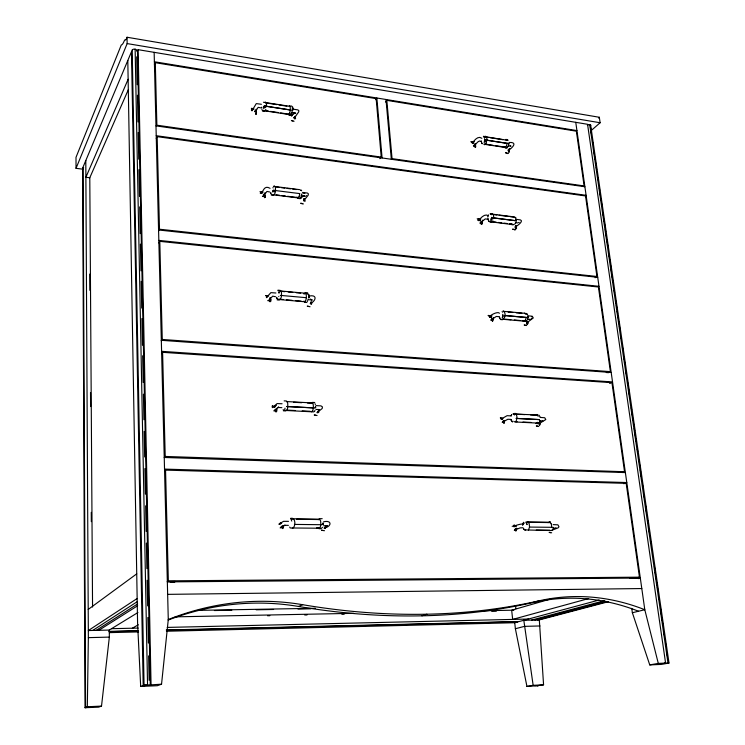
<?xml version="1.0" encoding="UTF-8"?>
<svg xmlns="http://www.w3.org/2000/svg" width="745" height="745" viewBox="0 0 745 745"><rect width="100%" height="100%" fill="white"/><g stroke="black" fill="none" stroke-linecap="round" stroke-linejoin="round"><path stroke-width="1.12" d="M137.927 612.539L109.273 630.065L109.347 637.105L101.516 706.092L98.619 707.154L84.986 707.713L87.323 706.772L88.357 637.646L85.796 160.538M290.895 519.191L293.251 518.762M300.738 190.347C300.188 188.811 302.535 191.744 301.222 190.441M269.83 300.002L269.848 299.471M301.194 196.922L300.123 197.835M516.043 528.931L515.922 530.012L516.024 528.205M492.501 319.046L492.371 320.257L492.361 318.413M308.896 297.804L308.784 295.076M515.801 228.305L515.987 225.865M527.581 322.175L527.032 323.647L527.432 321.505M527.795 322.362L527.479 324.364L527.805 322.436M263.423 102.242L289.172 106.209M315.517 407.813L315.489 406.23M315.647 407.766L315.545 406.723L315.489 407.282M323.144 524.489L323.079 522.841M515.54 228.883L516.183 226.741M322.985 523.94L323.032 523.372L322.93 524.517M516.285 220.576L515.987 219.356M528.075 317.398L527.832 316.066M516.089 220.213L516.136 219.71L516.294 220.52M503.955 421.037L503.834 422.313L503.983 421.409M527.87 316.998L527.916 316.485L527.823 317.5M294.601 117.617L294.228 118.269L298.708 111.852L298.847 110.67L297.879 109.897L293.167 109.17M127.805 60.503L137.592 623.453L140.684 686.424L157.325 685.717L161.544 684.18L168.277 619.533L154.15 52.336M484.418 141.578L484.93 139.52M524.992 529.928L551.067 530.552M270.798 193.309L270.742 192.694L270.817 193.365M282.541 526.166L282.308 527.637L282.495 526.473M325.584 527.683L325.761 526.603L324.978 528.587M277.447 299.034L276.6 297.283M482.788 220.082L482.611 220.595M481.13 222.41L481.214 221.945L479.957 223.239L485.219 218.928L487.966 219.235M284.776 409.452L285.028 408.167M539.715 425.134L539.985 423.616M527.032 322.65L527.143 322.026M474.677 144.763C474.77 146.84 478.309 138.71 481.233 141.615M325.137 527.814L325.314 526.911M265.434 106.153L291.286 110.12L264.345 105.958L263.916 107.774M263.758 108.77L264.345 105.92L266.477 106.265L265.388 107.615L264.345 105.958M273.285 190.254L274.346 191.875L275.464 190.515L273.285 190.254L272.856 192.052M289.749 112.849L290.336 109.971M317.696 412.795L317.873 411.957M294.079 117.384L293.893 117.896L294.992 116.313M515.531 226.322C512.448 229.022 522.347 223.072 521.379 220.65L520.401 219.896L516.248 219.356M499.485 317.612L499.392 316.998L499.997 318.581M540.013 416.772L538.821 414.993M299.155 196.457L299.769 193.607M278.798 296.51L278.742 296.417M301.278 196.736L301.902 193.877M511.191 420.096L511.144 419.584M306.4 297.711L305.757 300.542L304.584 301.855M502.251 317.882L502.465 316.97M281.824 526.119L280.167 527.916L285.13 525.225L284.488 525.309L288.399 525.355M294.657 118.977L294.61 117.254M312.742 410.7L313.412 407.906M314.912 410.374L314.884 410.998M508.341 150.015L508.062 150.62C512.346 147.929 518.296 141.913 508.975 142.481M515.903 529.825L516.08 529.09M275.538 409.34L273.927 410.989L278.602 407.254M320.844 524.741L320.154 527.488L318.869 528.307M321.765 527.991L322.473 527.292M264.885 193.281L264.95 192.666M269.606 299.192L269.252 300.039L272.651 296.147L275.557 296.743M513.892 224.748L489.446 221.638L491.3 221.954M256.243 109.18L254.79 111.471M264.065 196.596L264.121 195.004M308.011 299.863L308.076 299.127M486.057 143.077C486.699 140.982 487.994 137.201 485.125 136.149M507.215 143.357L506.358 146.178L504.747 147.501M487.752 216.869L488.338 214.821M508.276 146.085L508.975 143.627L484.958 139.92L484.157 142.649M263.348 195.413L263.423 194.743M515.493 223.37L516.304 220.799M502.651 316.672L502.856 315.284M525.43 320.052L526.231 317.463M527.702 318.907L527.255 320.182M527.711 318.72L527.907 317.547M522.99 524.797L523.111 524.396M511.554 414.667L511.154 415.924L511.675 414.49M317.668 411.659L317.035 412.674L322.175 408.521L322.464 406.919L320.983 405.876L316.141 405.615M515.996 421.381C517.142 418.82 517.728 415.067 514.981 413.27M539.706 422.043L540.125 420.748M310.637 302.982L310.246 303.727C316.131 300.831 317.566 294.377 309.296 296.026M522.515 525.225L523.502 522.264M523.558 523.791L523.921 522.701L523.903 523.353M264.047 106.777L263.954 107.289M553.163 528.577L553.591 527.339M481.624 143.17L482.136 143.71M503.546 421.121L502.232 422.415L507.801 419.267L511.042 419.426M491.411 214.774L490.862 214.243M488.347 220.632L488.888 221.172M308.383 294.554L307.471 293.334L307.629 293.949M539.902 424.119L539.38 425.404L539.641 424.78M83.244 169.227L76.037 168.333L127.153 43.582L127.041 37.25L599.315 117.272L600.125 122.748L591.381 130.394M492.892 220.799L491.16 222.336M499.532 317.668L499.942 318.441M527.032 314.139L527.609 314.744L526.454 313.422M132.182 50.111L144.046 685.149L150.267 684.916L137.48 51.154L138.114 49.673L587.554 124.285L665.592 663.097L663.963 663.376L669.001 663.003L590.655 125.132M128.131 79.277L85.889 177.263L89.791 177.748L128.391 89.54M515.382 529.574L514.301 530.272L520.112 527.888L523.13 527.758M512.364 421.894L511.452 420.413M154.411 64.629L155.295 62.692L376.16 98.619L381.226 157.093L379.848 158.685M515.149 530.384L515.447 529.769M290.904 518.734L319.521 519.2M156.245 138.421L157.158 136.642L585.533 195.935L596.931 276.488L595.106 277.727M515.857 218.285L514.627 217.261M273.033 187.442L273.052 187.982M278.723 407.021L278.062 407.478L281.861 407.664M491.393 218.415L491.262 218.881L491.802 217.67L515.158 220.641L492.864 217.857M515.4 223.183L514.73 224.161M502.94 421.214L502.437 421.772L504.775 420.469M325.006 527.106L324.084 528.103C332.065 526.557 332.084 519.759 323.619 521.779M515.093 227.989L515.372 227.504M491.411 219.021L490.936 220.529L491.756 217.289M158.545 230.81L159.486 229.227L157.158 136.642M480.786 223.77L481.074 223.295M158.853 242.907L159.793 241.352L598.412 286.993L610.388 371.634L608.488 372.677L606.272 372.519M300.17 198.142L300.514 197.583M265.89 109.422L264.587 111.312L262.426 110.986M275.212 411.296L275.603 410.691M289.665 113.054L288.576 114.544L290.652 114.86M291.658 113.138L292.403 110.288M291.658 113.147L290.764 114.749L291.239 113.547M290.746 114.842L291.258 114.097M269.29 301.166L269.671 300.608M293.977 112.448L291.491 116.043L292.245 115.484M289.311 105.948L291.658 106.088L292.729 107.103L292.943 110.158M161.283 340.772L162.261 339.459L159.793 241.352M161.609 353.605L162.587 352.32L611.952 382.679L624.543 471.734L622.569 472.553M548.031 522.645L550.071 521.751M375.527 99.69L376.858 98.005L382.073 157.959M299.071 196.652L297.935 197.974M300.142 198.244L300.682 197.574M300.98 198.44L303.029 195.87M303.783 199.865L304.798 198.589M385.444 102.046L386.823 100.352L576.369 131.185L584.117 185.933L392.047 158.629L386.823 100.352M293.428 114.153L293.912 113.761M507.271 147.119L506.814 147.65L507.392 147.1M503.844 316.774L504.952 315.517M278.071 290.746L306.335 293.316M514.944 229.982L516.555 228.268L516.332 226.443M304.025 294.182L305.506 292.701L307.722 292.906M307.312 301.483L307.75 300.635M472.358 143.561L474.304 141.587M473.932 145.294L475.329 143.887M162.587 352.32L165.204 456.452L164.189 457.477L625.372 472.581M507.773 153.61L509.357 152.017L509.021 149.4M318.245 519.647L319.856 518.669L322.185 518.697M486.019 143.152L484.371 144.744M164.533 471.101L165.548 470.114L626.191 483.356L639.461 577.179L635.159 578.399M506.796 147.752L508.053 146.476M508.267 149.764L509.748 148.367M526.454 320.806L525.719 321.3L526.445 320.657M480.86 218.974L478.839 220.744L479.463 220.539M274.84 406.64L276.404 405.271M311.093 403.501L312.472 402.393L314.744 402.514M493.553 317.761L491.951 318.953M311.512 411.789L312.649 410.877M314.325 411.436L313.747 411.901L283.594 410.355L283.147 409.592M325.733 526.557L326.124 527.432L326.087 526.315M512.616 421.745L513.203 421.279M274.29 406.723L275.156 406.314M538.57 422.732L538.067 423.123L538.719 422.769M514.823 529.332L516.946 528.596M88.208 609.438L136.735 573.864M490.461 317.035L492.072 315.861M251.354 109.999L252.695 109.524M523.865 321.225L525.309 320.229M526.454 320.881L525.737 321.3M526.696 322.93L533.29 317.947L532.247 316.234L528 315.815M282.076 403.753L277.131 403.576L272.391 407.645L272.996 407.254M137.164 598.505L88.32 630.559L109.273 630.065M639.461 577.179L168.333 580.849L167.28 581.538L175.354 581.472L174.283 582.152L170.26 582.18M92.706 630.456L137.387 601.578M96.207 630.372L137.629 603.925M98.834 630.317L137.685 605.722M525.653 529.835L524.722 530.151M292.301 528.484C296.035 527.004 295.867 517.03 290.755 518.278M132.331 628.221L138.328 624.776M528.438 530.077L529.565 526.994L529.164 523.549L527.628 521.63M535.245 415.449L537.08 414.453M609.689 383.461L612.53 381.934L161.6 351.333M538.039 423.216L539.585 422.108M537.499 414.984L513.1 414.006M536.139 423.113L537.657 422.303M538.616 423.998L545.796 419.547L544.725 417.74L540.097 417.414M477.657 220.241L479.491 220.026M479.054 220.054C479.454 219.71 484.529 212.632 488.32 215.836M267.138 297.125L266.365 297.665L270.891 292.636L275.883 292.999M260.275 193.281C262.994 194.622 263.05 184.015 270.062 188.317M472.563 142.891C473.028 142.165 477.815 134.817 481.847 138.309M168.128 620.064A317.212 275.259 -78.6 0 1 298.494 606.458L302.656 604.698A682.392 513.566 37.9 0 0 539.026 600.824A279.71 219.645 82.6 0 1 644.798 609.727L658.291 663.395L665.592 663.097M623.816 483.747L626.778 482.546L164.533 469.108M505.762 139.417L507.69 139.65M531.297 318.692L531.818 318.488M140.684 686.424L146.597 685.242L144.046 685.149M551.505 530.412L558.061 527.888L559.001 526.743L557.884 524.834L553.153 524.61M551.849 530.338L552.632 530.04M150.267 684.916L161.544 684.18M502.875 315.163L502.782 314.362M512.169 526.315L513.212 526.128M421.875 615.817L426.894 614.206M298.494 606.458A677.279 511.387 37.9 0 0 533.355 602.463L539.026 600.824M549.512 599.306L511.666 610.211L512.662 619.402L588.671 598.542M638.251 578.623L640.309 578.046L167.346 581.892M515.708 526.277L516.527 526.221M306.093 195.786L306.633 195.646M166.442 631.239L514.721 622.727L518.101 621.814L166.992 630.289M599.166 600.014L519.237 621.516L166.284 629.991M531.585 620.101L604.428 600.703M534.808 620.026L605.638 601.243M537.387 619.961L606.532 601.681M539.315 619.914L543.571 684.823L533.15 685.326L523.81 620.287L539.315 619.914L608.591 601.653M543.571 684.823L537.294 685.67C540.972 685.502 533.727 686.35 535.227 685.866L526.929 686.415L515.382 628.733L524.489 626.359L540.013 625.958M668.926 663.069L661.309 664.41L649.742 664.894L632.365 612.735L644.798 609.727L575.764 122.329M272.083 407.012L272.661 406.872M505.725 147.296L504.886 147.482M501.702 419.426L502.838 418.653L500.286 417.871L502.4 418.299M526.929 686.415L533.15 685.326M649.742 664.894L658.291 663.395M252.779 109.506L251.959 110.837L256.261 103.602L261.411 104.281M251.354 108.323L253.44 108.612M472.861 142.854L472.349 142.91L472.991 142.891M261.961 193.02L261.393 193.085L262.156 193.048M514.627 216.963L490.331 213.889M484.958 139.92L486.792 140.181L485.74 141.42L484.976 139.892L508.975 143.627M470.738 141.764L473.401 142.146M87.323 706.772L101.516 706.092M109.552 632.626L138.579 631.918M88.357 637.646L109.347 637.105M111.508 628.696L138.142 628.082M167.225 627.411L528.438 619.039M109.394 631.36L138.421 630.661M108.854 631.686L137.918 630.987M175.103 616.851L353.828 613.321M482.648 610.779L513.91 610.164M267.539 615.743L269.867 615.696M304.705 614.997L307.033 614.951M341.871 614.262L344.199 614.215M491.709 611.263L496.347 611.17M214.392 610.537L231.807 610.22M256.187 609.792L273.601 609.475M297.981 609.038L310.758 608.814M197.881 610.369L315.368 608.283M167.653 594.361L641.799 588.55M637.394 577.766L629.553 578.39L632.449 578.371M267.436 296.137L266.421 296.128L267.865 296.221M259.921 191.744L263.06 192.117M288.492 521.342L283.538 521.332L278.853 524.21L280.642 524.098M523.418 524.247C522.217 523.018 510.223 526.929 514.497 526.752M316.606 527.832L318.897 527.851M536.279 530.077L549.922 530.207M320.043 528.224L290.168 527.963L289.703 527.05M321.319 528.773L318.888 528.68M294.424 524.415L321.98 524.713M529.667 527.078L552.455 527.32M553.237 528.242L556.534 528.289L555.221 528.084M323.609 525.728L327.521 525.774L326.189 525.56M526.687 521.938L550.546 522.254M296.631 519.256L319.521 519.563M526.696 522.273L550.555 522.59M262.035 192.545L260.862 192.62L261.821 192.527M518.688 222.438L519.2 222.448M253.207 109.049L252.266 109.105L253.412 109.04M489.288 316.681L490.396 316.886M165.204 456.452L624.543 471.734M477.182 218.788L479.901 219.114M315.927 409.424L319.437 409.61L318.646 409.443M539.911 420.925L542.909 421.074L542.127 420.925M287.16 410.113L295.262 410.523M302.2 410.877L310.302 411.287M514.823 421.633L517.142 421.745M522.953 422.043L531.083 422.452M514.823 421.949L536.903 423.058M538.141 423.626L536.13 423.458M283.351 410.812L285.67 410.933C288.529 409.443 287.738 405.541 287.672 402.924L286.462 400.996L284.152 400.875M286.62 406.509L314.464 407.943L286.657 406.5M516.015 418.383L539.371 419.593L517.095 418.448M286.62 401.555L313.217 402.98M293.558 402.272L301.651 402.7M307.434 403.008L312.062 403.259M515.447 414.118L524.731 414.611M530.542 414.928L537.508 415.3M511.033 415.896L507.112 415.673L500.975 419.128L502.437 419.09M162.261 339.459L610.388 371.634M161.33 340.307L611.189 372.472M324.494 530.71L321.533 530.263L323.237 530.524M551.663 532.805L549.13 532.405L550.592 532.638M268.628 295.867L265.499 295.607L267.567 295.784M490.713 315.703L488.05 315.47L489.791 315.629M308.868 299.723L312.295 300.021L311.531 299.881M527.544 319.223L530.477 319.475L529.723 319.354M278.611 299.136L283.109 299.537M286.48 299.835L292.105 300.328M295.486 300.626L301.11 301.129M303.355 301.325L305.608 301.52M505.268 319.186L510.93 319.689M514.339 319.987L520.001 320.49M522.273 320.695L524.536 320.89M278.602 299.471L305.552 301.846M501.869 319.195L524.471 321.197M277.159 299.881C281.731 301.436 281.834 294.806 281.34 291.993L280.185 290.382L277.932 290.178M306.912 302.507L304.603 302.237M499.457 313.226C497.446 310.609 486.113 317.398 491.104 317.053L489.642 316.895L491.011 317.081M280.316 295.374L306.297 297.693M504.179 315.461L526.92 317.51L505.278 315.573M503.611 311.336L525.318 313.319M280.334 291.276L284.851 291.686M288.231 291.993L292.748 292.413M296.128 292.72L300.645 293.13M304.025 293.437L306.279 293.642M508.174 312.062L512.728 312.472M516.145 312.788L521.835 313.31M499.085 316.681L496.282 316.448L490.797 320.21L492.082 318.804M158.834 240.393L598.989 286.313M159.486 229.227L596.931 276.488M158.583 229.991L597.714 277.308M317.072 415.514L314.185 414.984L315.843 415.291M537.732 426.224L536.307 425.944L538.784 426.429M276.153 194.855L279.571 195.283M281.861 195.562L285.279 195.991M287.561 196.28L297.842 197.555M491.737 221.619L496.189 222.168M498.414 222.448L501.748 222.857M503.974 223.137L507.308 223.547M509.533 223.826L512.867 224.245M272.67 194.752L298.931 198.021M271.31 195.116C275.771 196.755 275.734 189.891 275.361 187.228L274.244 185.905M300.3 198.701L298.177 198.44L296.994 197.118M303.029 193.151L304.882 193.383M274.402 190.422L299.592 193.57M515.81 222.699L517.952 222.941M269.746 191.996L266.924 191.428L263.656 195.898L263.87 194.361M302.209 196.037L305.208 196.41L303.867 195.805L304.314 196.14M273.434 186.334L299.695 189.658M275.669 186.948L279.086 187.377M281.368 187.666L284.795 188.103M287.076 188.392L290.503 188.83M292.785 189.118L296.212 189.547M492.436 214.43L496.887 214.998M499.113 215.277L508.006 216.404M510.232 216.683L513.566 217.112M302.619 192.415L307.415 193.039L308.402 193.849L308.132 195.302L303.606 200.908L303.699 198.999M156.226 135.702L586.101 195.32M381.226 157.093L156.869 125.197L155.295 62.692M155.984 125.877L584.89 186.744M264.764 110.921L262.65 110.605L261.849 109.552M310.06 306.763L307.247 306.148L308.868 306.502M260.899 107.876L258.133 107.336L255.19 111.983L255.209 110.791M266.067 110.698L268.302 111.042M270.547 111.377L278.397 112.579M280.632 112.923L290.718 114.46M485.042 144.074L493.041 145.294M495.323 145.638L505.613 147.212M263.767 110.679L290.671 114.777M483.84 144.195L505.548 147.51M290.895 115.317L288.688 114.907M506.898 148.171L503.704 146.942M265.583 102.885L276.786 104.617M279.03 104.961L286.881 106.181M485.731 137.015L488.012 137.369M490.294 137.723L502.866 139.669M526.566 325.546L524.145 324.997L525.542 325.314M508.379 145.759L511.033 146.178L510.176 145.946M292.683 112.737L295.718 113.212L294.843 112.961M524.48 313.161L525.868 314.334M154.392 61.76L576.937 130.599M137.48 51.154L136.577 51.005A2.319 1.294 2.9 0 0 134.649 49.123A2.319 1.294 2.9 0 0 132.228 50.66M127.153 43.582L600.125 122.748M262.315 192.35L260.908 192.247L262.594 192.508M302.144 203.683L303.429 203.916M305.199 293.12L306.195 294.349L306.428 297.432M514.963 229.758L512.597 229.143L513.957 229.497M253.691 108.91L251.587 108.947L253.971 109.096M294.061 121.267L291.37 120.532L292.915 120.96M507.783 153.386L505.464 152.725L506.805 153.107M531.558 316.765L532.06 316.876M302.265 203.627L300.691 203.236L302.06 203.664M473.224 142.649L471.762 142.518L473.326 142.621M490.387 316.141L488.925 315.964L491.43 316.69M501.199 418.597L502.381 419.128M536.782 414.853L538.225 416.287M479.575 219.486L478.141 219.263L480.274 219.794M274.374 406.342L274.737 406.547M526.464 523.335L525.765 522.096M312.155 402.822L313.198 404.349L313.44 407.617M549.754 522.152L551.281 523.875M473.41 142.546L471.678 142.211L473.662 142.798M502.577 418.625L501.953 418.336L502.707 418.764M491.151 316.69L489.838 316.262L491.281 316.858M274.7 406.9L274.067 406.584L274.924 407.049M480.311 219.952L479.035 219.533L480.441 220.148M281.452 523.325L280.269 522.683L281.629 523.493M319.531 519.107L320.62 520.96L320.872 524.443M505.715 139.734L506.879 140.516M508.081 140.395L483.384 136.382M484.073 136.67L484.529 137.08M482.155 143.636L481.624 142.481M515.019 526.193L513.808 525.448L515.289 526.445M515.261 217.363L515.913 217.875M510.856 223.807L512.197 224.878M491.933 213.573L493.432 214.858L493.767 217.791M488.869 221.237L488.338 219.924M500.314 319.475L502.344 319.745C505.613 318.385 506.237 312.658 503.154 310.795M311.028 299.667L310.544 299.006M289.339 106.144L290.159 106.926L290.364 109.701M502.074 311.643L502.67 312.211M265.313 102L266.384 103.099L266.552 106.116M514.134 524.862L515.633 526.389M484.008 136.884L483.505 136.363L483.784 136.903M513.892 414.322L514.516 415.012M513.305 413.764L513.827 414.527M511.126 420.413L511.675 421.027M490.806 214.458L490.266 213.759L490.564 214.439M271.096 194.082L271.497 194.575M524.107 529.481L523.446 528.652L524.135 529.416M276.935 298.689L276.795 298.084M314.958 403.716L315.442 404.479M304.183 198.701L304.947 201.308L304.36 198.841M255.731 110.4L256.289 111.703L255.87 110.698M264.382 193.84L264.959 195.162M269.997 297.702L270.584 299.043L270.137 297.981M291.342 520.243L291.77 521.081M294.983 116.416L295.551 118.818L295.29 117.058M304.183 199.055L304.547 199.772L304.295 199.157M294.806 116.583L295.16 117.291L294.908 116.667M293.241 109.31L292.552 107.885L292.748 108.761M474.807 143.953L475.347 145.489L474.872 147.1L475.049 144.269M310.944 301.799L311.196 302.396M508.723 149.68L508.937 151.067L508.798 149.661M255.637 110.726L256.001 111.964L255.619 110.577M264.298 194.212L264.549 194.836L264.279 194.082M481.577 221.321L481.41 224.273L481.736 221.935M515.81 225.614L516.136 227.309M276.311 408.316L276.535 408.986M311.326 302.042L311.615 303.951L311.475 302.33M318.357 410.486L318.655 412.479L318.515 410.812M474.956 144.567L474.965 146.234L475.059 144.642M481.493 221.656L481.503 223.407L481.596 221.768M504.058 420.534L503.732 423.169L504.123 420.534M481.289 140.852L481.466 141.811M487.994 218.192L488.18 219.207M481.056 221.237L481.223 222.196M508.649 149.549L508.63 150.984L508.621 149.671M515.838 225.8L515.996 227.011M590.459 127.097L590.794 129.397M591.13 131.697L591.465 133.998M592.638 142.053L592.973 144.353M594.147 152.408L594.482 154.709M594.817 157.009L595.153 159.309M595.655 162.755L595.981 165.055M596.317 167.355L596.652 169.664M597.825 177.71L598.161 180.011M599.334 188.066L599.669 190.366M600.172 193.821L600.507 196.121M600.843 198.421L601.178 200.722M601.513 203.022L602.016 206.467M603.012 213.377L603.348 215.678M603.85 219.123L604.186 221.423M604.521 223.724L604.856 226.024M605.359 229.479L605.694 231.779M606.03 234.079L606.365 236.379M606.868 239.834L607.203 242.134M607.538 244.435L607.873 246.735M609.047 254.79L609.382 257.09M609.717 259.39L610.043 261.691M610.546 265.136L610.881 267.436M611.217 269.746L611.552 272.046M612.055 275.492L612.39 277.792M612.725 280.092L613.061 282.392M614.234 290.448L614.569 292.748M615.743 300.803L616.078 303.103M616.413 305.403L616.748 307.704M617.242 311.159L617.577 313.459M617.912 315.759L618.248 318.059M618.75 321.505L619.086 323.805M619.421 326.105L619.756 328.405M620.93 336.461L621.265 338.761M622.438 346.816L622.773 349.116M623.947 357.172L624.282 359.472M624.608 361.772L624.943 364.072M626.117 372.128L626.452 374.428M627.625 382.474L627.961 384.774M628.463 388.229L628.799 390.529M629.134 392.829L629.469 395.129M631.313 407.785L631.639 410.085M632.142 413.54L632.477 415.84M632.812 418.141L633.148 420.441M633.65 423.886L633.986 426.187M634.321 428.487L634.656 430.787M635.159 434.242L635.494 436.542M635.83 438.842L636.165 441.142M637.338 449.198L637.673 451.498M638.837 459.553L639.173 461.853M639.508 464.154L639.843 466.454M640.346 469.899L640.681 472.209M641.017 474.509L641.352 476.809M642.525 484.855L642.861 487.156M644.034 495.211L644.369 497.511M645.543 505.566L645.868 507.867M646.204 510.167L646.539 512.467M647.712 520.522L648.048 522.822M649.221 530.868L649.556 533.178M650.73 541.224L651.065 543.524M654.408 566.535L654.743 568.835M655.246 572.281L655.581 574.591M655.917 576.891L656.252 579.191M656.755 582.637L657.09 584.937M657.425 587.237L657.761 589.537M658.934 597.592L659.269 599.893M660.433 607.948L660.768 610.248M661.104 612.548L661.439 614.849M661.942 618.303L662.277 620.604M662.612 622.904L662.948 625.204M664.121 633.25L664.456 635.56M665.63 643.606L665.965 645.906M667.138 653.961L667.464 656.261M589.705 124.648L667.986 662.994M631.76 608.348L632.365 612.735M551.356 524.107L551.719 527.069M475.44 144.297L475.738 146.961M515.54 605.741L515.875 608.758M514.721 622.727L515.382 628.733M261.728 107.168L261.83 108.193M385.994 99.495L391.339 159.281M308.905 294.545L309.128 297.776M292.301 107.438L292.375 108.714M165.548 470.114L168.333 580.849M138.114 49.673L151.049 684.627M136.698 56.825L137.257 84.744M137.462 95.211L137.993 121.966M138.207 132.433L138.738 159.188M138.942 169.655L139.483 196.41M139.688 206.877L140.218 233.632M140.433 244.099L140.963 270.854M141.168 281.321L141.708 308.076M141.913 318.543L142.444 345.298M142.658 355.765L143.189 382.52M143.422 394.152L143.934 419.742M144.167 431.374L144.67 456.964M144.903 468.605L145.415 494.186M145.648 505.827L146.16 531.418M146.392 543.049L146.895 568.64M147.128 580.271L147.64 605.862M147.873 617.493L148.385 643.084M148.637 655.879L149.121 680.306M135.134 49.189L147.547 684.767M143.189 685.465L131.474 51.75L83.095 166.982L85.582 707.433L88.236 707.312L85.023 707.657L82.611 168.156M89.791 177.748L92.557 607.035M89.773 274.067L89.875 290.336M90.517 392.624L90.601 406.574M91.263 512.346L91.318 521.649M76.037 168.333L75.999 157.363L121.286 44.961A25.162 4.684 -83.6 0 0 124.136 41.143A8.987 1.704 -83.8 0 1 125.598 40.053A13.028 2.459 -83.7 0 0 127.041 37.25M533.355 602.463A277.308 218.35 82.8 0 1 638.53 611.245M587.386 125.132A1.993 0.931 -11.1 0 1 590.04 124.713A1.993 0.931 -11.1 0 1 590.291 125.942M168.277 619.533A320.229 277.568 -78.9 0 1 302.656 604.698M82.891 168.91A1.974 0.913 2.6 0 1 83.636 167.597M599.315 117.272A11.026 5.783 -77.2 0 1 598.552 118.036M481.903 222.243L481.857 224.133L481.903 222.243M475.366 145.191L475.319 146.989L475.366 145.191M516.313 528.363L516.285 530.598L516.313 528.363M504.225 420.841L504.197 422.946L504.225 420.841M492.771 318.944L492.734 320.937L492.771 318.944M516.313 528.894L515.81 530.868L516.313 528.894M492.762 319.344L492.277 321.114L492.668 318.599L492.762 319.344M512.486 527.991L512.486 527.991M283.053 525.849L282.867 528.279L283.053 525.849M500.472 420.171L500.472 420.171M489.083 318.003L489.083 318.003M276.74 409.312L276.553 411.594L276.74 409.312M478.271 221.06L478.271 221.06M471.799 143.832L471.799 143.832M270.789 299.378L270.603 301.52L270.789 299.378M301.408 195.143L301.353 195.861L301.408 195.143M265.155 195.488L264.969 197.509L265.155 195.488M256.485 112.039L256.299 113.957L256.485 112.039M278.146 525.439L278.146 525.439M539.827 420.72L539.762 421.409L539.827 420.72M271.953 408.549L271.953 408.549M266.114 298.298L266.114 298.298M260.601 194.138L260.601 194.138M318.301 411.613L318.134 412.618L318.301 411.613M311.261 303.047L311.093 303.988L311.261 303.047M492.492 319.279L492.352 320.061L492.473 318.562L492.492 319.279M272.987 191.046L272.884 191.558L272.987 191.046M484.576 140.665L484.446 141.131L484.576 140.665M527.665 323.395L527.153 324.606L527.665 323.395M282.783 527.507L282.253 528.568L282.783 527.507M276.479 410.849L275.957 411.827L276.479 410.849M270.528 300.803L270.016 301.706L270.528 300.803M264.903 196.81L264.401 197.649L264.903 196.81M279.04 292.105L279.003 292.953L279.04 292.105M256.224 113.287L255.74 114.069L256.224 113.287M484.66 137.266L484.632 138.002L484.66 137.266M493.656 217.912L492.575 219.16L491.784 217.698L493.656 217.912M526.939 523.903L527.041 524.629L526.92 523.958M268.954 300.3L268.032 300.691L268.954 300.3M474.202 145.666L473.438 145.973L474.202 145.666M263.358 196.131L262.464 196.484L263.358 196.131M505.771 147.594L505.119 147.799L505.799 147.594M272.968 406.034L272.26 406.081L272.968 406.034M478.756 219.542L479.296 219.552L478.756 219.542M514.627 526.203L513.985 525.877L514.627 526.203"/></g></svg>
